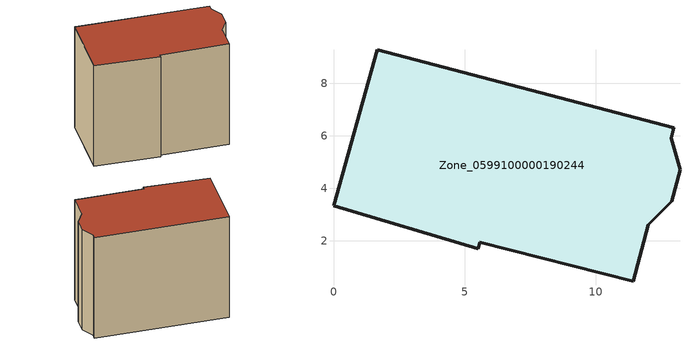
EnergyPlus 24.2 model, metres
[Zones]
Zone_0599100000190244
 floor ground (C_G): 0,3.33 1.67,9.28 12.99,6.31 12.88,5.92 13.22,4.71 12.9,3.5 12.01,2.61 11.43,0.46 5.58,1.94 5.52,1.7 z0
 wall outside (C_F): 12.01,2.61 12.9,3.5 13.22,4.71 12.88,5.92 12.99,6.31 1.67,9.28 0,3.33 5.52,1.7 5.58,1.94 11.43,0.46 12.01,2.61 z0:9.93
 roof outside (C_R): 5.58,1.94 11.43,0.46 12.01,2.61 12.9,3.5 13.22,4.71 12.88,5.92 12.99,6.31 1.67,9.28 0,3.33 5.52,1.7 z9.93
[BUILDING]
Pand.0599100000190244: North Axis=0; Terrain=City; Loads Convergence Tolerance Value=0.04; Temperature Convergence Tolerance Value=0.4; Solar Distribution=FullExterior; Maximum Number of Warmup Days=25; Minimum Number of Warmup Days=1
[Site:Location]
Rotterdam.The.Hague.AP_ZH_NLD Design_Conditions: Latitude=51.96; Longitude=4.45; Time Zone=1; Elevation=-4.5
[SITE:GROUNDTEMPERATURE:BUILDINGSURFACE]
18, 18, 18, 18, 18, 18, 18, 18, 18, 18, 18, 18
[MATERIAL] Thermal Absorptance=0.9; Solar Absorptance=0.7; Visible Absorptance=0.7
Name | Roughness | Thickness | Conductivity | Density | Specific Heat
G.TC.1946 | MediumSmooth | 0.15 | 1 | 540 | 1210
F.TC.1946 | Rough | 0.3 | 0.857143 | 1920 | 840
R.TC.1946 | MediumRough | 0.2 | 0.909091 | 1500 | 1000
[CONSTRUCTION]
C_G: G.TC.1946
C_F: F.TC.1946
C_R: R.TC.1946
[ZONE]
Zone_0599100000190244: Type=1; Multiplier=1; Ceiling Height=Autocalculate; Volume=Autocalculate; Floor Area=autocalculate; Part of Total Floor Area=Yes
[ZONEINFILTRATION:DESIGNFLOWRATE]
Infil_Zone_0599100000190244: Zone or ZoneList or Space or SpaceList=Zone_0599100000190244; Schedule=AlwaysOn; Design Flow Rate Calculation Method=Flow/Area; Flow Rate per Floor Area=0.003; Constant Term Coefficient=1; Temperature Term Coefficient=0; Velocity Term Coefficient=0; Velocity Squared Term Coefficient=0
[HVACTEMPLATE:ZONE:IDEALLOADSAIRSYSTEM]
Zone_0599100000190244: Maximum Heating Supply Air Temperature=50; Minimum Cooling Supply Air Temperature=13; Maximum Heating Supply Air Humidity Ratio=0.0156; Minimum Cooling Supply Air Humidity Ratio=0.0077; Heating Limit=NoLimit; Cooling Limit=NoLimit; Dehumidification Control Type=ConstantSensibleHeatRatio; Cooling Sensible Heat Ratio=0.7; Dehumidification Setpoint=60; Humidification Control Type=None; Humidification Setpoint=30; Outdoor Air Method=None; Outdoor Air Flow Rate per Person=0.00944; Outdoor Air Flow Rate per Zone Floor Area=0; Outdoor Air Flow Rate per Zone=0; Demand Controlled Ventilation Type=None; Outdoor Air Economizer Type=NoEconomizer; Heat Recovery Type=None; Sensible Heat Recovery Effectiveness=0.7; Latent Heat Recovery Effectiveness=0.65
[ZONECONTROL:THERMOSTAT]
ThermostatControl_Zone_0599100000190244: Zone or ZoneList=Zone_0599100000190244; Control Type Schedule=DualSetpointControlType; Control 1=Thermostat_Zone_0599100000190244; Temperature Difference Between Cutout And Setpoint=0
[THERMOSTATSETPOINT:DUALSETPOINT]
Thermostat_Zone_0599100000190244: Heating Setpoint Temperature Schedule=HeatingSetpoint_Zone_0599100000190244; Cooling Setpoint Temperature Schedule=CoolingSetpoint_Zone_0599100000190244
[SCHEDULE:COMPACT]
HeatingSetpoint_Zone_0599100000190244: Through: 12/31, For: AllDays, Until: 24:00, 21
CoolingSetpoint_Zone_0599100000190244: Through: 12/31, For: AllDays, Until: 24:00, 24
DualSetpointControlType: Through: 12/31, For: AllDays, Until: 24:00, 4
AlwaysOn: Through: 12/31, For: AllDays, Until: 24:00, 1
